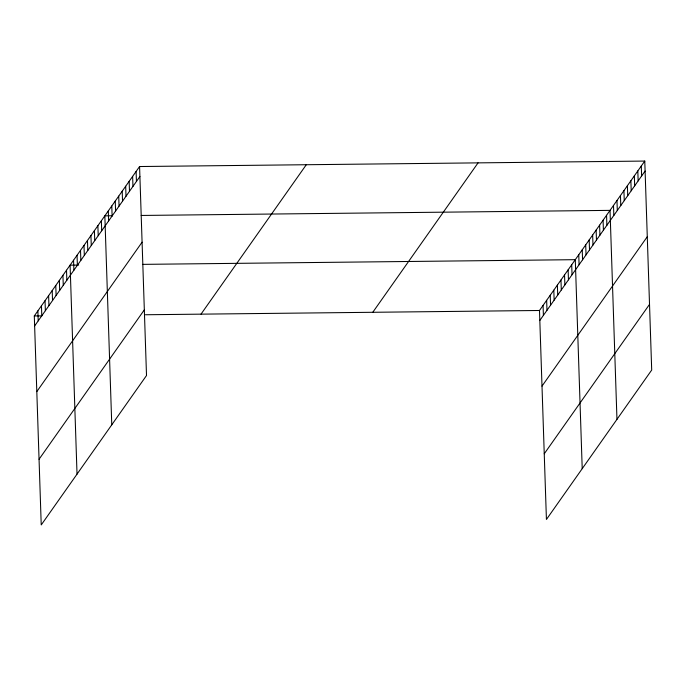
<?xml version="1.0" encoding="UTF-8"?>
<svg xmlns="http://www.w3.org/2000/svg" width="686" height="686" viewBox="0 0 686 686"><rect width="100%" height="100%" fill="white"/><g stroke="black" fill="none" stroke-linecap="round" stroke-linejoin="round"><path stroke-width="1.03" d="M139.575 166.535L146.512 375.516L41.229 524.936L34.3 315.954L139.575 166.535L644.771 161.064L651.7 370.046L546.425 519.465L539.488 310.484L644.771 161.064M34.634 325.936L139.91 176.516M36.812 391.603L142.088 242.184M39.051 459.268L144.334 309.849M201.015 314.145L306.29 164.734M372.781 312.284L478.056 162.874M539.822 320.456L645.097 171.046M542 386.132L647.275 236.713M544.247 453.789L649.522 304.37M112.315 215.764L104.838 215.85L111.767 424.823M141.17 215.455L610.025 210.37L616.963 419.352M78.641 265.062L70.092 265.156L77.029 474.137M142.765 264.367L575.288 259.677L582.217 468.658M34.3 315.954L41.777 315.877M145.441 314.754L539.488 310.484M641.29 165.995L641.624 175.976M637.817 170.925L638.152 180.907M634.344 175.856L634.679 185.837M630.871 180.787L631.206 190.768M627.398 185.717L627.724 195.699M623.926 190.648L624.251 200.629M620.453 195.579L620.779 205.56M616.971 200.509L617.306 210.491M613.498 205.44L613.833 215.421M606.553 215.301L606.887 225.282M603.08 220.232L603.406 230.213M599.607 225.162L599.933 235.144M596.125 230.093L596.46 240.074M592.653 235.024L592.987 245.005M589.18 239.954L589.514 249.936M585.707 244.885L586.041 254.866M582.234 249.815L582.568 259.797M578.761 254.746L579.087 264.727M571.704 264.762L572.038 274.734M568.128 269.838L568.454 279.819M564.544 274.923L564.878 284.896M560.968 279.999L561.302 289.981M557.384 285.084L557.718 295.057M553.808 290.161L554.142 300.142M550.232 295.237L550.558 305.219M546.648 300.322L546.982 310.295M543.072 305.399L543.398 315.38M136.102 171.466L136.437 181.447M132.63 176.396L132.955 186.378M129.157 181.327L129.483 191.308M125.684 186.258L126.01 196.239M122.202 191.188L122.537 201.169M118.729 196.127L119.064 206.1M115.257 201.058L115.591 211.031M111.784 205.989L112.118 215.961M108.311 210.919L108.637 220.892M101.365 220.781L101.691 230.753M97.884 225.711L98.218 235.684M94.411 230.642L94.745 240.615M90.938 235.572L91.272 245.545M87.465 240.503L87.799 250.476M83.992 245.434L84.318 255.406M80.519 250.364L80.845 260.337M77.046 255.295L77.372 265.268M73.565 260.226L73.899 270.198M66.516 270.233L66.842 280.214M62.932 275.318L63.266 285.29M59.356 280.394L59.691 290.375M55.78 285.47L56.106 295.452M52.196 290.555L52.53 300.537M48.62 295.632L48.946 305.613M45.036 300.717L45.37 310.689M41.46 305.793L41.786 315.774M37.876 310.878L38.21 320.851"/></g></svg>
